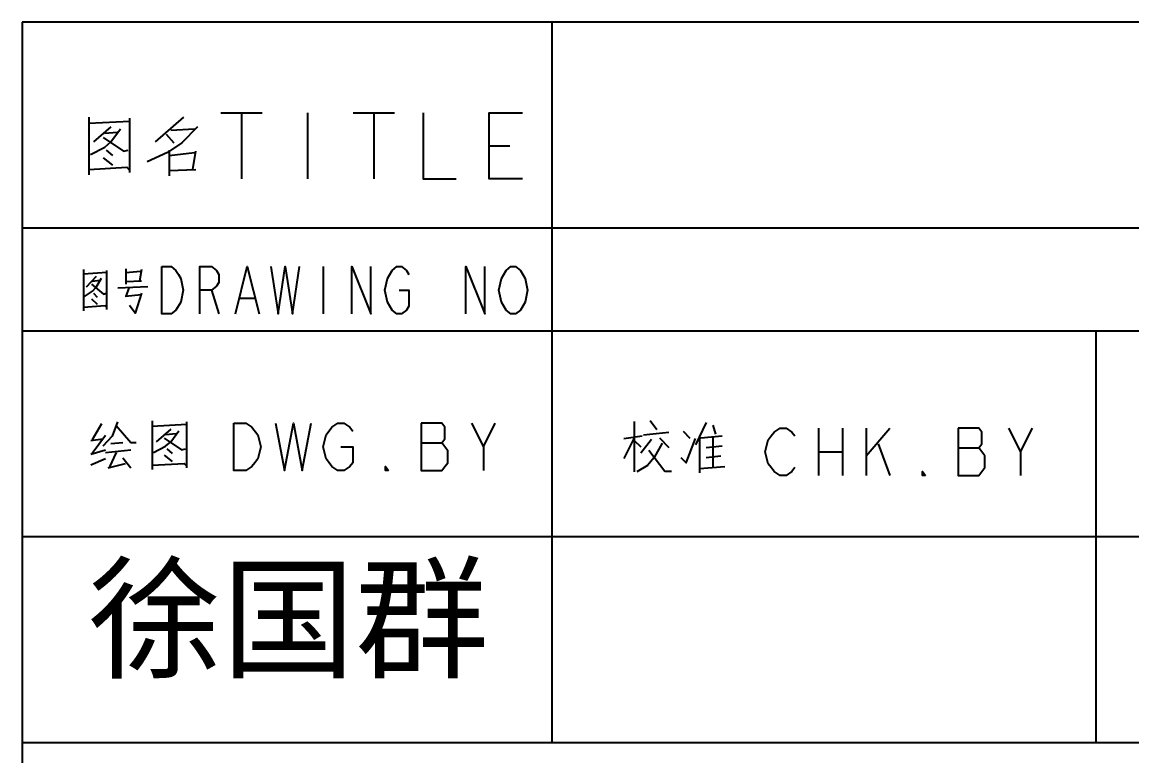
# Model space of a CAD drawing. Header units: millimetres. Extents: x -41 to 379, y -37 to 257.
# Drawn here: x 263.3 to 303.01, y -17.02 to 9.24 of the extents above; entities that cross this region are included whole.
import ezdxf

# ---------------------------------------------------------------- set-up
doc = ezdxf.new("R2010")
doc.units = ezdxf.units.MM
doc.layers.add('EFEXPLORER-ENCLOSURE-DXF_FORMAT', color=7, linetype='Continuous')
doc.styles.get("Standard").update_dxf_attribs({"font": 'arial.ttf'})

msp = doc.modelspace()

# ---------------------------------------------------------------- linework, layer by layer
at = {"layer": 'EFEXPLORER-ENCLOSURE-DXF_FORMAT', "color": 7, "linetype": 'Continuous'}
for p, q in [((373.734, 9.242), (263.301, 9.242)), ((263.301, 9.242), (263.301, -31.971)), ((282.257, 9.242), (282.257, -16.559)), ((270.412, 5.992), (271.89, 5.992)), ((271.151, 5.992), (271.151, 3.628)), ((273.515, 5.992), (273.515, 3.628)), ((275.141, 5.992), (276.619, 5.992)), ((275.88, 5.992), (275.88, 3.628)), ((265.69, 5.84), (265.69, 3.78)), ((267.154, 5.687), (265.69, 5.611)), ((267.154, 3.857), (267.154, 5.802)), ((269.068, 5.84), (268.054, 4.963)), ((266.478, 5.497), (265.859, 4.963)), ((266.253, 5.268), (266.703, 5.306)), ((268.448, 5.23), (268.73, 4.925)), ((268.617, 5.382), (269.462, 5.42)), ((265.746, 4.505), (266.253, 4.772)), ((280.018, 4.81), (280.756, 4.81)), ((266.197, 4.391), (266.534, 4.124)), ((266.309, 4.658), (266.534, 4.467)), ((268.505, 4.581), (267.773, 4.238)), ((268.561, 4.658), (268.561, 3.742)), ((268.561, 4.467), (269.462, 4.581)), ((269.405, 3.971), (269.518, 4.619)), ((265.69, 3.971), (267.041, 4.047)), ((267.154, 3.933), (267.041, 4.047)), ((268.561, 3.933), (269.518, 3.971)), ((373.734, 1.87), (263.301, 1.87)), ((267.015, 0.412), (267.015, -0.136)), ((274.074, 0.495), (274.074, -1.205)), ((265.493, 0.385), (265.493, -1.096)), ((266.335, 0.275), (265.493, 0.22)), ((265.947, 0.138), (265.59, -0.246)), ((265.817, -0.026), (266.076, 0.001)), ((266.335, -1.041), (266.335, 0.357)), ((267.015, 0.275), (267.533, 0.33)), ((267.566, 0.385), (267.501, -0.026)), ((265.526, -0.575), (265.817, -0.383)), ((266.724, -0.273), (267.792, -0.218)), ((267.566, -0.026), (267.015, -0.054)), ((267.112, -0.273), (267.015, -0.575)), ((270.079, -0.355), (270.334, -1.205)), ((265.785, -0.657), (265.979, -0.849)), ((265.849, -0.465), (265.979, -0.602)), ((267.566, -0.52), (266.983, -0.575)), ((271.099, -0.639), (271.609, -0.639)), ((265.493, -0.959), (266.27, -0.904)), ((266.335, -0.986), (266.27, -0.904)), ((373.734, -1.816), (263.301, -1.816)), ((301.74, -16.559), (301.74, -1.816)), ((266.144, -5.132), (265.811, -5.713)), ((267.953, -5.035), (267.953, -6.777)), ((269.192, -6.713), (269.192, -5.068)), ((279.806, -5.962), (280.231, -5.112)), ((285.207, -5.053), (285.207, -6.86)), ((285.778, -5.021), (286.016, -5.344)), ((287.778, -5.086), (287.397, -5.892)), ((266.287, -5.552), (265.811, -6.197)), ((269.192, -5.164), (267.953, -5.229)), ((268.62, -5.326), (268.096, -5.777)), ((268.43, -5.519), (268.811, -5.487)), ((285.54, -5.537), (286.445, -5.441)), ((287.207, -5.666), (286.968, -5.408)), ((288.016, -5.182), (288.111, -5.505)), ((291.803, -5.289), (291.803, -6.989)), ((292.653, -5.289), (292.653, -6.989)), ((293.503, -5.289), (293.503, -6.989)), ((293.503, -6.281), (294.353, -5.289)), ((299.028, -6.139), (299.453, -5.289)), ((266.192, -5.681), (265.763, -5.745)), ((266.477, -5.842), (266.906, -5.81)), ((268.001, -6.164), (268.43, -5.939)), ((277.575, -5.82), (278.319, -5.82)), ((284.826, -5.666), (285.492, -5.57)), ((285.207, -5.634), (284.826, -6.376)), ((285.207, -5.731), (285.445, -5.957)), ((285.826, -5.699), (285.445, -6.182)), ((286.111, -5.634), (286.445, -5.989)), ((287.54, -5.602), (287.54, -6.892)), ((287.588, -5.634), (288.349, -5.57)), ((287.778, -5.989), (288.349, -5.924)), ((288.016, -5.634), (288.016, -6.699)), ((293.928, -5.856), (294.353, -6.989)), ((265.763, -6.229), (266.287, -6.068)), ((266.287, -6.164), (267.192, -6.068)), ((266.668, -6.164), (266.43, -6.681)), ((268.382, -6.261), (268.668, -6.487)), ((268.477, -6.035), (268.668, -6.197)), ((287.778, -6.344), (288.302, -6.279)), ((291.803, -6.139), (292.653, -6.139)), ((296.797, -5.997), (297.541, -5.997)), ((266.287, -6.39), (265.763, -6.616)), ((266.382, -6.713), (267.001, -6.552)), ((266.906, -6.358), (267.192, -6.713)), ((267.953, -6.616), (269.096, -6.552)), ((269.192, -6.648), (269.096, -6.552)), ((287.54, -6.731), (288.445, -6.666)), ((373.734, -9.187), (263.301, -9.187)), ((373.734, -16.559), (263.301, -16.559))]:
    msp.add_line(p, q, dxfattribs=at)
for points in [[(277.653, 5.992), (277.653, 3.628), (278.835, 3.628)], [(281.2, 3.628), (280.018, 3.628), (280.018, 5.992), (281.2, 5.992)], [(266.253, 4.772), (266.478, 4.963), (266.816, 5.42)], [(269.574, 5.497), (269.011, 4.925), (268.505, 4.581)], [(266.197, 5.115), (266.928, 4.619), (267.097, 4.658)], [(268.294, 0.495), (268.634, 0.495), (268.804, 0.353), (268.889, 0.211), (268.974, 0.07), (269.059, -0.355), (268.974, -0.78)], [(268.974, -0.78), (268.804, -1.064), (268.634, -1.205), (268.294, -1.205), (268.294, 0.495)], [(269.654, -1.205), (269.654, 0.495), (270.079, 0.495), (270.249, 0.353), (270.334, 0.211), (270.334, -0.072), (270.249, -0.214), (270.079, -0.355), (269.654, -0.355)], [(270.929, -1.205), (271.354, 0.495), (271.779, -1.205)], [(272.204, 0.495), (272.459, -1.205), (272.714, 0.495), (272.969, -1.205), (273.224, 0.495)], [(275.094, -1.205), (275.094, 0.495), (275.774, -1.205), (275.774, 0.495)], [(276.539, 0.353), (276.709, 0.495), (276.879, 0.495), (277.049, 0.353), (277.134, 0.211)], [(279.174, -1.205), (279.174, 0.495), (279.854, -1.205), (279.854, 0.495)], [(280.449, 0.07), (280.619, 0.353), (280.789, 0.495), (280.959, 0.495), (281.129, 0.353), (281.214, 0.211), (281.299, 0.07), (281.384, -0.355), (281.299, -0.78), (281.214, -0.922)], [(265.817, -0.383), (265.947, -0.246), (266.141, 0.083)], [(276.794, -0.355), (277.134, -0.355), (277.134, -0.922), (277.049, -1.064), (276.879, -1.205), (276.709, -1.205), (276.539, -1.064), (276.454, -0.922), (276.369, -0.78), (276.284, -0.355), (276.369, 0.07), (276.539, 0.353)], [(280.619, -1.064), (280.449, -0.78), (280.364, -0.355), (280.449, 0.07)], [(265.785, -0.136), (266.206, -0.493), (266.303, -0.465)], [(267.566, -0.465), (267.339, -1.178), (267.145, -0.904)], [(281.214, -0.922), (281.129, -1.064), (280.959, -1.205), (280.789, -1.205), (280.619, -1.064)], [(266.715, -5.068), (266.525, -5.584), (266.192, -5.939)], [(270.881, -5.112), (271.306, -5.112), (271.519, -5.254)], [(271.519, -5.254), (271.731, -5.537), (271.837, -5.962), (271.731, -6.387), (271.625, -6.529), (271.519, -6.67), (271.306, -6.812), (270.881, -6.812), (270.881, -5.112)], [(272.369, -5.112), (272.687, -6.812), (273.006, -5.112), (273.325, -6.812), (273.644, -5.112)], [(274.175, -5.537), (274.387, -5.254), (274.6, -5.112), (274.812, -5.112), (275.025, -5.254), (275.131, -5.395)], [(277.575, -5.112), (277.575, -6.812), (278.319, -6.812), (278.425, -6.67), (278.531, -6.529), (278.531, -6.104), (278.425, -5.962), (278.319, -5.82), (278.425, -5.679), (278.425, -5.254), (278.319, -5.112), (277.575, -5.112)], [(279.381, -5.112), (279.806, -5.962), (279.806, -6.812)], [(266.668, -5.197), (267.192, -5.81), (267.382, -5.81)], [(268.43, -5.939), (268.62, -5.777), (268.906, -5.39)], [(274.706, -5.962), (275.131, -5.962), (275.131, -6.529), (275.025, -6.67), (274.812, -6.812), (274.6, -6.812), (274.387, -6.67), (274.281, -6.529), (274.175, -6.387), (274.069, -5.962), (274.175, -5.537)], [(290.953, -6.706), (290.847, -6.847), (290.635, -6.989), (290.422, -6.989), (290.21, -6.847), (290.103, -6.706), (289.997, -6.564), (289.891, -6.139), (289.997, -5.714), (290.103, -5.572), (290.21, -5.431), (290.422, -5.289), (290.635, -5.289), (290.847, -5.431), (290.953, -5.572)], [(297.753, -6.281), (297.541, -5.997), (297.647, -5.856), (297.647, -5.431), (297.541, -5.289), (296.797, -5.289)], [(296.797, -5.289), (296.797, -6.989), (297.541, -6.989), (297.647, -6.847), (297.753, -6.706), (297.753, -6.281)], [(298.603, -5.289), (299.028, -6.139), (299.028, -6.989)], [(268.382, -5.648), (269.001, -6.068), (269.144, -6.035)], [(286.207, -5.828), (285.921, -6.344), (285.683, -6.634), (285.302, -6.86)], [(286.873, -6.344), (287.064, -6.537), (287.397, -5.666)], [(285.73, -6.086), (286.302, -6.828), (286.54, -6.828)], [(276.406, -6.812), (276.3, -6.812), (276.3, -6.67), (276.406, -6.812)], [(295.628, -6.989), (295.522, -6.989), (295.522, -6.847), (295.628, -6.989)]]:
    msp.add_lwpolyline(points, dxfattribs=at)

# ---------------------------------------------------------------- texts
at = {"insert": (265.672, -10.362), "char_height": 3.5, "width": 14.93046, "attachment_point": 1}
msp.add_mtext('{\\fSimSun|b0|i0|c134|p2;徐国群}', dxfattribs=at)

doc.saveas('drawing.dxf')
